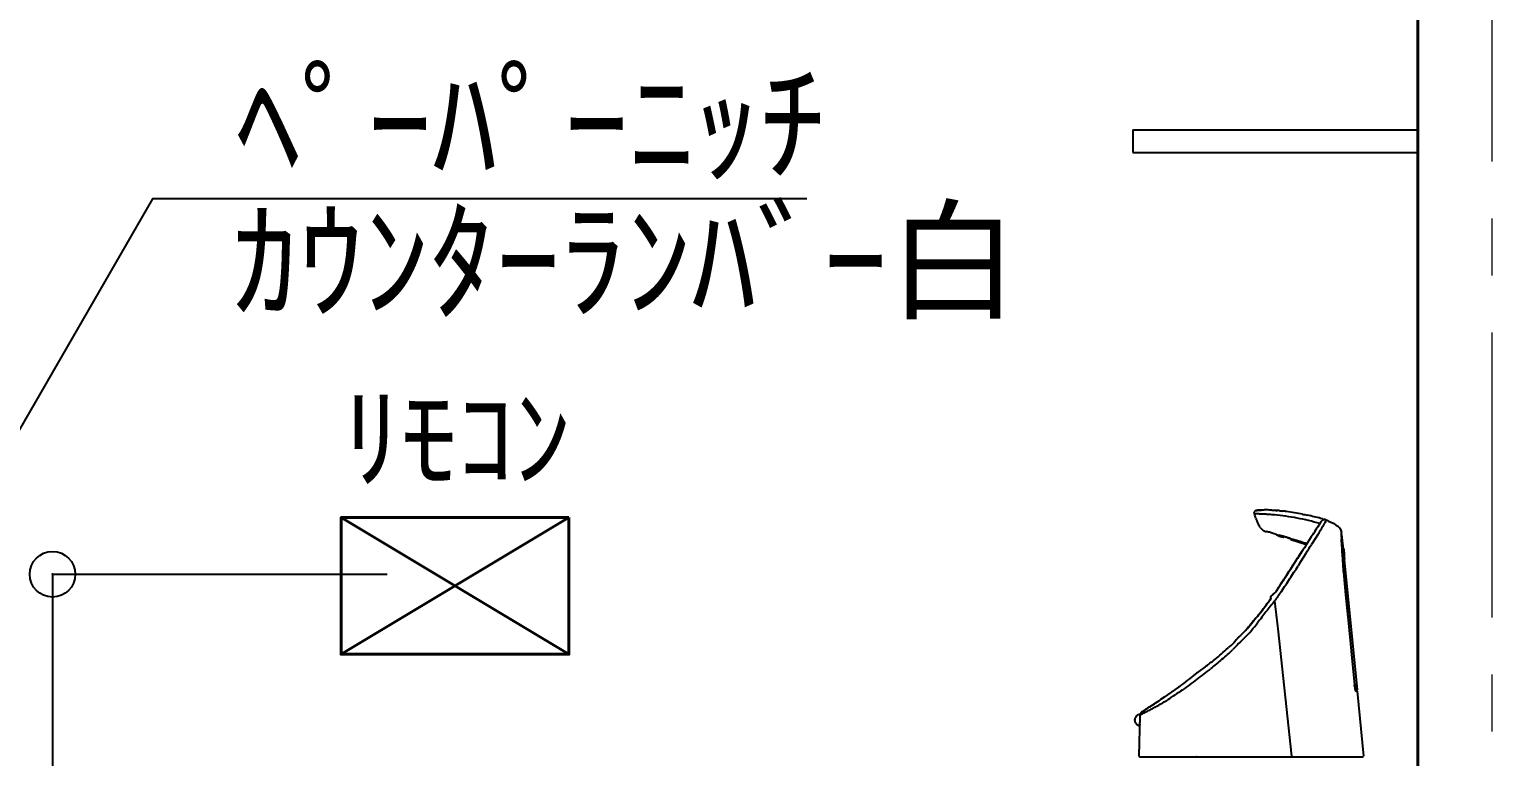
# Model space of a CAD drawing. Units: millimetres at full size, sheet at 1:50. Extents: x -31113 to 29332, y -20209 to 31249.
# Drawn here: x 2618 to 3902, y -347 to 292 of the extents above; entities that cross this region are included whole.
import ezdxf
from ezdxf.enums import TextEntityAlignment as Align

# ---------------------------------------------------------------- set-up
doc = ezdxf.new("R2010")
doc.units = ezdxf.units.MM
doc.header["$LTSCALE"] = 50
doc.header["$PDMODE"] = 32
doc.header["$PDSIZE"] = 40
doc.linetypes.add('CHAIN1', pattern=[8, 5, -1, 1, -1])
for name, color, linetype, lineweight in [('B-1_通り芯・通り番号', 1, 'CHAIN1', 18), ('B-2_柱(黄)', 4, 'Continuous', 9), ('B-3_仕上線(黄)', 3, 'Continuous', 40), ('B-A_文字', 7, 'Continuous', 25), ('B-F_寸法・方位', 7, 'Continuous', 25)]:
    doc.layers.add(name, color=color, linetype=linetype, lineweight=lineweight)
doc.styles.add('ＭＳ ゴシック', font='')
doc.styles.get('ＭＳ ゴシック').set_extended_font_data('MS Gothic')

msp = doc.modelspace()

# ---------------------------------------------------------------- linework, layer by layer
at = {"layer": 'B-1_通り芯・通り番号'}
msp.add_line((3901.86, 1625.37), (3901.86, -1846.71), dxfattribs=at)
at = {"layer": 'B-2_柱(黄)', "color": 7, "lineweight": 25}
for p, q in [((3586.86, 203.29), (3586.86, 183.29)), ((3586.86, 203.29), (3836.86, 203.29)), ((3586.86, 183.29), (3836.86, 183.29))]:
    msp.add_line(p, q, dxfattribs=at)
at = {"layer": 'B-3_仕上線(黄)'}
msp.add_line((3836.86, 1303.29), (3836.86, -1096.71), dxfattribs=at)
at = {"layer": 'B-A_文字'}
msp.add_lwpolyline([(3300.57, 142.84), (2726.47, 142.84), (2440.83, -351.91)], dxfattribs=at)
at = {"layer": 'B-F_寸法・方位', "color": 3, "lineweight": 40}
for p, q in [((2891.86, -136.9), (3091.86, -256.89)), ((2891.86, -256.89), (3091.86, -136.9))]:
    msp.add_line(p, q, dxfattribs=at)
at = {"layer": 'B-F_寸法・方位'}
for p, q in [((3693.39, -132.71), (3693.64, -133.66)), ((3713.33, -130.66), (3711.83, -130.6)), ((3713.46, -130.68), (3713.33, -130.66)), ((3713.57, -130.69), (3713.46, -130.68)), ((3713.57, -130.69), (3713.78, -130.71)), ((3713.88, -130.72), (3713.78, -130.71)), ((3714.26, -130.75), (3714.11, -130.74)), ((3714.49, -130.78), (3714.26, -130.75)), ((3714.73, -130.8), (3714.49, -130.78)), ((3714.96, -130.82), (3714.73, -130.8)), ((3715.19, -130.84), (3714.96, -130.82)), ((3715.43, -130.87), (3715.19, -130.84)), ((3715.66, -130.89), (3715.43, -130.87)), ((3753.45, -138.04), (3751.68, -137.6)), ((3752.62, -139.86), (3751.98, -140.62)), ((3752.62, -139.86), (3751.98, -140.62)), ((3713.01, -151.82), (3712.88, -151.78)), ((3714.98, -153.14), (3718.83, -154.21)), ((3717.29, -153.01), (3716.68, -152.83)), ((3717.9, -153.18), (3717.29, -153.01)), ((3718.5, -153.35), (3717.9, -153.18)), ((3719.11, -153.52), (3718.5, -153.35)), ((3743.49, -153.77), (3741.96, -156.16)), ((3745.03, -151.38), (3743.49, -153.77)), ((3749.53, -151.38), (3743.76, -160.56)), ((3745.03, -151.38), (3746.14, -149.66)), ((3769.94, -150.16), (3769.81, -150.16)), ((3769.82, -153.24), (3769.97, -155.65)), ((3769.82, -153.25), (3769.97, -155.67)), ((3770.09, -151.66), (3769.85, -151.66)), ((3770.09, -151.66), (3771.64, -167.3)), ((3722.95, -154.63), (3722.62, -154.53)), ((3723.13, -154.69), (3722.95, -154.63)), ((3723.2, -154.71), (3723.03, -154.65)), ((3723.31, -154.74), (3723.13, -154.69)), ((3723.37, -154.76), (3723.2, -154.71)), ((3723.49, -154.8), (3723.31, -154.74)), ((3723.54, -154.81), (3723.37, -154.76)), ((3723.67, -154.85), (3723.49, -154.8)), ((3723.54, -154.81), (3723.88, -154.92)), ((3723.84, -154.91), (3723.67, -154.85)), ((3724.02, -154.96), (3723.84, -154.91)), ((3724.05, -154.97), (3723.88, -154.92)), ((3724.2, -155.02), (3724.02, -154.96)), ((3724.22, -155.02), (3724.05, -154.97)), ((3724.38, -155.07), (3724.2, -155.02)), ((3724.39, -155.08), (3724.22, -155.02)), ((3724.56, -155.13), (3724.38, -155.07)), ((3724.56, -155.13), (3724.39, -155.08)), ((3724.74, -155.18), (3724.56, -155.13)), ((3724.74, -155.18), (3724.56, -155.13)), ((3725.53, -156.16), (3739.14, -160.57)), ((3735.84, -165.73), (3734.31, -168.12)), ((3735.37, -166.46), (3734.96, -167.09)), ((3735.77, -165.83), (3735.37, -166.46)), ((3736.18, -165.19), (3735.77, -165.83)), ((3737.37, -163.33), (3735.84, -165.73)), ((3738.9, -160.94), (3737.37, -163.33)), ((3739.75, -159.62), (3738.65, -161.34)), ((3740.43, -158.55), (3738.9, -160.94)), ((3741.96, -156.16), (3740.43, -158.55)), ((3769.97, -154.39), (3770.03, -155.26)), ((3770.03, -155.26), (3770.09, -156.13)), ((3770.09, -156.13), (3770.15, -157)), ((3770.15, -157), (3770.21, -157.88)), ((3770.54, -163.11), (3770.6, -163.54)), ((3771.9, -164.32), (3771.95, -165.06)), ((3771.9, -164.32), (3772.07, -165.58)), ((3771.95, -165.06), (3771.99, -165.8)), ((3729.72, -175.3), (3724.93, -182.73)), ((3731.69, -172.21), (3729.72, -175.3)), ((3731.25, -172.9), (3729.72, -175.3)), ((3732.78, -170.51), (3731.25, -172.9)), ((3734.12, -175.78), (3731.89, -179.25)), ((3733.48, -169.42), (3732.37, -171.15)), ((3734.31, -168.12), (3732.78, -170.51)), ((3734.26, -175.56), (3734.12, -175.78)), ((3734.56, -167.73), (3734.15, -168.36)), ((3734.26, -175.56), (3739.02, -168.07)), ((3734.96, -167.09), (3734.56, -167.73)), ((3770.95, -170.8), (3771.02, -171.24)), ((3771.03, -171.26), (3770.96, -170.82)), ((3771.04, -171.47), (3771.03, -171.26)), ((3772.28, -173.77), (3783.59, -288.16)), ((3772.32, -171.75), (3772.5, -173.01)), ((2638.59, -186.71), (2638.59, -1096.71)), ((2638.59, -186.71), (2932.46, -186.71)), ((3719.37, -191.23), (3718.67, -192.29)), ((3771.65, -184.8), (3781.42, -283.66)), ((3771.76, -184.85), (3781.52, -283.66)), ((3715.87, -196.51), (3715.59, -196.94)), ((3716.57, -195.45), (3716.29, -195.88)), ((3717.97, -193.34), (3717.27, -194.4)), ((3701.44, -216.92), (3700.41, -218.28)), ((3707.41, -208.79), (3706.87, -209.54)), ((3707.96, -208.04), (3707.01, -209.34)), ((3707.96, -208.04), (3707.41, -208.79)), ((3708.02, -207.95), (3707.96, -208.04)), ((3711.3, -210.11), (3711.24, -210.21)), ((3700.08, -218.71), (3698.37, -220.95)), ((3714.14, -234.56), (3726.14, -346.19)), ((3778.49, -254), (3781.42, -283.66)), ((3626.97, -285.77), (3614.44, -294.43)), ((3627.96, -285.08), (3626.97, -285.77)), ((3782.25, -288.16), (3782.22, -288.37)), ((3783.59, -288.16), (3782.25, -288.16)), ((3783.68, -289.16), (3782.32, -289.16)), ((3783.68, -289.16), (3789.29, -346.16)), ((3597.86, -305.44), (3597.75, -305.51)), ((3597.86, -305.44), (3598.07, -305.3)), ((3598.6, -304.96), (3598.07, -305.3)), ((3599.13, -304.61), (3598.6, -304.96)), ((3599.65, -304.27), (3599.13, -304.61)), ((3600.18, -303.92), (3599.65, -304.27)), ((3600.71, -303.57), (3600.18, -303.92)), ((3601.24, -303.22), (3600.71, -303.57)), ((3601.77, -302.88), (3601.24, -303.22)), ((3602.3, -302.53), (3601.77, -302.88)), ((3602.82, -302.18), (3602.3, -302.53)), ((3612.44, -295.77), (3611.79, -296.2)), ((3593.1, -310.6), (3592.09, -346.2)), ((3592.88, -318.17), (3592.86, -318.91)), ((3592.98, -314.55), (3592.92, -316.63)), ((3592.59, -346.71), (3788.79, -346.71))]:
    msp.add_line(p, q, dxfattribs=at)
at = {"layer": 'B-F_寸法・方位', "color": 3, "lineweight": 40}
msp.add_lwpolyline([(3091.86, -136.9), (2891.86, -136.9), (2891.86, -256.89), (3091.86, -256.89)], close=True, dxfattribs=at)
at = {"layer": 'B-F_寸法・方位'}
for points in [[(3714.11, -130.74), (3713.99, -130.73), (3713.88, -130.72)], [(3751.98, -140.62), (3750.59, -142.77), (3749.19, -144.92), (3747.8, -147.07), (3747.25, -147.93), (3746.69, -148.79), (3746.14, -149.66)], [(3751.98, -140.62), (3751.83, -140.84), (3751.69, -141.07), (3751.54, -141.29), (3751.4, -141.52), (3751.25, -141.74), (3751.1, -141.97), (3750.96, -142.19), (3750.81, -142.42), (3750.67, -142.64), (3750.52, -142.87)], [(3771.41, -164.01), (3771.45, -164.75), (3771.49, -165.5), (3771.54, -166.24), (3771.58, -166.98)], [(3771.99, -165.8), (3772.03, -166.55), (3772.08, -167.29)], [(3772.07, -165.58), (3772.12, -166.32), (3772.16, -167.06), (3772.21, -167.8), (3772.25, -168.55)], [(3770.96, -170.82), (3770.99, -171.55), (3771.03, -172.27), (3771.06, -173), (3771.09, -173.73)], [(3771.12, -177.41), (3771.14, -177.86), (3771.17, -178.32)], [(3771.17, -172.86), (3771.2, -173.02), (3771.22, -173.19), (3771.24, -173.35), (3771.27, -173.52), (3771.29, -173.68), (3771.32, -173.84), (3771.34, -174.01), (3771.36, -174.17), (3771.39, -174.33), (3771.41, -174.5)], [(3724.93, -182.73), (3723.28, -185.28), (3721.62, -187.83)], [(3771.64, -184.8), (3773.6, -204.58), (3775.56, -224.35)], [(3711.3, -210.11), (3711.59, -212.56), (3711.88, -215), (3712.16, -217.45), (3712.45, -219.89), (3712.73, -222.33), (3713.02, -224.78), (3713.3, -227.22), (3713.58, -229.67), (3713.86, -232.11), (3714.14, -234.56)], [(3597.54, -305.65), (3597.28, -305.82), (3597.01, -305.99), (3596.75, -306.16), (3596.49, -306.33), (3596.22, -306.51), (3595.97, -306.67), (3595.7, -306.84), (3595.43, -307.03), (3595.32, -307.09)], [(3610.74, -296.91), (3609.95, -297.44), (3609.16, -297.97), (3608.37, -298.5)], [(3593.11, -309.58), (3593.09, -310.08), (3592.98, -314.55)], [(3595.73, -308.89), (3595.47, -309.06), (3595.2, -309.24), (3594.94, -309.41), (3594.67, -309.58), (3594.41, -309.75), (3594.15, -309.92), (3593.89, -310.09), (3593.61, -310.27), (3593.37, -310.43), (3593.1, -310.6)]]:
    msp.add_lwpolyline(points, dxfattribs=at)
for centre, radius, start, end in [((3694.51, -132.27), 1.18, 166.84867, 177.30194), ((3694.36, -132.26), 1.03, 177.30194, 189.2598), ((3703.65, -130.75), 10.44, 189.2598, 190.04898), ((3695.19, -132.43), 1.88, 138.20271, 166.84867), ((3690.23, -133.12), 3.18, 7.45658, 10.04898), ((3694.5, -128.21), 5.52, 261.06467, 272.37811), ((3352.52, -242.69), 358.13, 17.04888, 17.72457), ((3694.84, -132.11), 1.41, 100.67897, 138.20271), ((3694.17, -128.59), 2.18, 280.67897, 284.45774), ((3692.16, -120.79), 10.23, 284.45774, 285.26265), ((3695.36, -148.89), 15.18, 88.25132, 92.37811), ((3647.66, 701.27), 833.27, 273.24734, 273.58125), ((3802.61, -2040.16), 1912.54, 93.12038, 93.22974), ((3735.32, -125.3), 42.28, 197.04888, 202.76811), ((3688.4, -376.7), 243.1, 87.99441, 88.25132), ((3687.82, -393.5), 259.91, 87.75412, 87.99441), ((3687.22, -408.58), 275, 87.29991, 87.75412), ((3707.15, -289.07), 158.85, 91.80374, 93.12038), ((3703.89, -197.26), 67.02, 89.43154, 93.58125), ((3686.86, -416.26), 282.68, 86.85804, 87.29991), ((3687.01, -413.63), 280.06, 85.96601, 86.85804), ((3703.85, -200.9), 70.66, 85.86973, 89.43154), ((3691.63, -348.08), 214.34, 84.80049, 85.96601), ((3718.3, -0.92), 129.84, 265.86973, 267.80863), ((3691.92, -344.85), 211.09, 79.27783, 84.80049), ((3960.55, 2065.07), 2209.57, 263.63657, 263.71517), ((3704.22, -262.41), 131.98, 82.39925, 83.71517), ((3695.87, -325), 195.12, 80.32261, 82.39925), ((3584.87, -975.93), 855.45, 79.8489, 80.32261), ((3691.05, -349.44), 215.76, 73.87449, 79.27783), ((4173.62, 1856.77), 2038.25, 257.59156, 257.65585), ((3825.06, 264.04), 407.82, 257.65585, 257.97717), ((3700.03, -323.01), 192.38, 76.20634, 77.97717), ((3371.04, -1663.08), 1572.26, 75.98965, 76.20634), ((3749.22, -135.81), 5.29, 310.08418, 311.86853), ((3754.6, -141.77), 2.77, 115.75347, 132.92762), ((3754.28, -141.46), 2.3, 127.75891, 131.86853), ((3744.86, -129.24), 13.1, 308.55201, 310.71737), ((3752.01, -137.55), 2.13, 310.71737, 323.98902), ((3758.3, -149.44), 11.29, 111.50132, 115.75347), ((3753.14, -138.63), 0.664, 22.72901, 62.18735), ((3753.29, -138.57), 0.501, 331.88641, 22.72901), ((3755.47, -142.25), 3.57, 98.0286, 111.50132), ((3755.33, -141.25), 2.55, 79.27845, 98.0286), ((3858.76, -197.4), 117.52, 151.04976, 151.90811), ((3753.52, -150.82), 12.29, 77.32635, 79.27845), ((3747.51, -135.86), 9.61, 331.04976, 341.51615), ((3757.8, -131.76), 7.24, 257.32635, 260.6388), ((3919.88, 162.4), 342.69, 241.54976, 241.79934), ((3799.2, -60.43), 89.28, 241.52332, 243.49681), ((3790.64, -78.63), 69.2, 241.79934, 243.03532), ((3780.23, -99.09), 46.24, 243.03532, 246.93941), ((3808.1, -42.57), 109.24, 243.49681, 245.10987), ((3705.23, -137.93), 9.64, 202.76811, 216.22487), ((3680.37, -156.14), 21.18, 30.08023, 36.22487), ((3704.78, -142), 7.03, 210.08023, 229.52173), ((3632.88, -226.24), 103.72, 48.1909, 49.52173), ((3701.84, -153.26), 4.33, 77.57895, 87.48512), ((3705.81, -135.21), 14.15, 257.57895, 260.61477), ((3698.06, -182.11), 33.38, 79.33068, 80.61477), ((3634.98, -516.94), 374.1, 79.21608, 79.33068), ((3699.08, -180.43), 31.54, 72.87434, 79.21608), ((3698.54, -182.17), 33.37, 66.87849, 72.87434), ((3695.78, -219.65), 69.99, 76.3828, 76.9035), ((3699.3, -180.06), 31.12, 63.20422, 66.63277), ((3702.81, -190.65), 40.15, 75.4751, 76.3828), ((4027.26, 983.57), 1178.08, 254.52938, 254.62178), ((3689.74, -198.99), 52.33, 61.1647, 63.20422), ((3629.9, -461.16), 320.3, 74.28193, 74.62178), ((3718.86, -153.83), 0.378, 298.19633, 331.85559), ((3718.9, -155.74), 2.22, 77.62498, 84.58382), ((3720.57, -146.4), 7.27, 258.95812, 260.66003), ((3718.34, -158.29), 4.83, 74.42063, 77.62498), ((3719.06, -155.56), 2.02, 74.52211, 80.66003), ((3810.74, 150.64), 317.61, 253.33234, 253.65115), ((3338.59, -1423.78), 1326.07, 73.23333, 73.30056), ((3797.75, 107.04), 272.12, 253.31894, 253.69105), ((3730.72, -142.19), 17, 327.27213, 331.09338), ((3752.87, -154.42), 8.3, 143.27216, 151.09338), ((3750.7, -152.79), 5.58, 130.10709, 143.27216), ((3746.03, -147.25), 1.66, 310.10709, 352.53467), ((3748.63, -147.59), 0.96, 157.672, 172.53467), ((3750.15, -148.22), 2.61, 152.17138, 157.672), ((3553.73, -28.48), 231.18, 327.88435, 330.57248), ((3756.99, -153.69), 13.09, 53.21275, 66.93941), ((3755.42, -156.1), 15.92, 54.04469, 65.10987), ((3893.97, 34.9), 220.03, 234.04469, 234.84786), ((3870.1, -2.42), 175.79, 233.21274, 233.75068), ((3707.04, -224.81), 99.98, 52.80488, 53.75068), ((3765.06, -148.17), 3.86, 35.92247, 54.84786), ((3765.16, -148.23), 3.84, 32.81579, 52.80488), ((3789.78, -130.26), 26.66, 215.92247, 218.68969), ((3798.52, -126.71), 35.86, 212.81579, 214.97928), ((3766.6, -148.82), 3.03, 10.27564, 38.68969), ((3770.07, -146.62), 1.14, 214.97928, 237.14633), ((3769.52, -141.09), 10.12, 269.5962, 270.60901), ((3769.21, -147.96), 0.463, 5.73516, 57.14633), ((3793.88, -143.87), 24.69, 190.27564, 193.835), ((3769.45, -151.87), 0.671, 17.80514, 77.88136), ((3769.63, -151.54), 0.33, 60.28524, 90.609), ((3757.08, -149.18), 12.64, 1.44401, 5.73516), ((3798.44, -150.07), 28.77, 181.1655, 183.75513), ((3804.92, -149.67), 35.26, 181.53614, 183.66964), ((3772.52, -148.79), 2.8, 181.44401, 200.67282), ((4276.77, -118.67), 508.14, 183.75513, 183.9018), ((4291.4, -118.47), 522.74, 183.66964, 183.81355), ((3769.67, -150.35), 0.246, 305.87385, 335.19708), ((3770.58, -150.96), 0.87, 143.16556, 151.45666), ((3785.33, -152.07), 15.48, 178.49214, 183.54074), ((3764.24, -148.51), 5.81, 345.03258, 346.20271), ((3761.05, -147.73), 9.09, 346.20271, 346.95056), ((3769.7, -150.3), 0.228, 323.16556, 354.03673), ((4005.62, -138.44), 236.19, 183.54074, 183.87195), ((3769.54, -150.29), 0.388, 335.19708, 354.06441), ((3718.84, -153.78), 0.432, 268.5568, 298.19633), ((3602.2, -548.83), 412.28, 73.01709, 73.23333), ((3705.35, -208.76), 56.92, 71.91223, 73.69105), ((3703.78, -213.99), 62.38, 72.02811, 73.65115), ((4432.85, 2112.01), 2375.21, 252.61159, 252.67433), ((3722.6, -161.7), 6.86, 70.31183, 71.8344), ((3723.32, -159.67), 4.71, 68.09431, 70.31183), ((3729.21, -145.02), 11.08, 248.09431, 249.58105), ((270.33, 2055.2), 4116.1, 327.06984, 327.33094), ((-2780.43, 4024.52), 7747.26, 327.11091, 327.24987), ((3725.24, -155.7), 0.313, 20.26967, 69.58105), ((3867.02, 298.2), 475.19, 252.67433, 252.98793), ((3634.89, -460.48), 318.21, 71.89528, 72.98793), ((3573.17, -649.26), 516.82, 71.22253, 71.89528), ((1745.32, 1096.65), 2361, 327.61074, 327.8261), ((171.49, -378.76), 3605.38, 3.42267, 3.54764), ((171.64, -379.18), 3605.26, 3.42983, 3.55471), ((3409.51, -182.68), 361.55, 3.51885, 3.93447), ((5097.16, -78.91), 1329.29, 183.51885, 183.63189), ((3319.35, -190.53), 451.91, 2.43358, 3.42983), ((3318.7, -190.53), 452.55, 2.42713, 3.42267), ((3769.11, -163.46), 1.48, 2.74248, 13.15075), ((3770.37, -163.24), 0.259, 0.2252, 31.44665), ((3771.23, -162.97), 0.653, 197.91473, 208.27719), ((3771.64, -163.24), 1, 180.2252, 188.47215), ((3771.64, -162.75), 1.12, 208.27719, 214.32816), ((3770.87, -164.54), 1.02, 47.67445, 80.95514), ((3770.91, -164.2), 0.536, 46.20138, 70.82832), ((3770.95, -164.16), 0.479, 18.74421, 46.20138), ((3770.71, -164.72), 1.26, 20.50694, 47.67445), ((3676.28, -176.95), 96.45, 7.16307, 7.5465), ((3790.27, -162.62), 18.44, 187.16307, 189.16812), ((4863.99, -104.86), 1093.6, 183.18366, 183.38001), ((2256.48, 766.95), 1752.75, 326.88944, 327.32745), ((4727.53, -130.82), 957.55, 182.42713, 182.6081), ((4726.25, -130.74), 956.26, 182.43358, 182.61466), ((8553.21, 43.45), 4787.19, 182.6081, 182.6443), ((8546.78, 43.73), 4780.77, 182.61466, 182.65088), ((3790.65, -170.3), 19.65, 183.39665, 185.43971), ((3771.45, -171.28), 0.454, 204.4785, 242.44257), ((3786.45, -170.7), 15.43, 185.43971, 188.04205), ((3501.66, -186.02), 269.71, 2.14917, 2.61198), ((4031.25, -163.32), 260.51, 183.09374, 183.91235), ((3992.54, -166.35), 221.7, 183.09463, 183.56308), ((4762.07, -138.72), 991.59, 182.14917, 182.27506), ((3771.65, -170.9), 0.884, 242.44257, 262.51159), ((4005.2, -165.23), 234.28, 183.14415, 183.97465), ((3771.51, -174.69), 0.106, 166.083, 244.49215), ((3771.83, -174.59), 0.429, 130.60457, 167.38597), ((3771.01, -174.57), 0.407, 346.08299, 10.17496), ((3772, -174.61), 0.514, 182.18354, 196.51726), ((3771.27, -171.19), 0.645, 294.51757, 315.08215), ((3772.11, -174.92), 0.865, 111.87282, 130.60457), ((3453.77, -185.7), 318.37, 2.96838, 3.37043), ((4940.63, -108.6), 1170.5, 182.96838, 183.07774), ((3771.47, -171.39), 0.359, 315.08214, 351.19852), ((3771.49, -173.23), 0.94, 288.5936, 305.83551), ((3771.2, -172.82), 1.44, 305.83551, 317.10997), ((3455.16, -185.94), 317.46, 2.96579, 3.36899), ((4937.85, -109.13), 1167.21, 182.96579, 183.07545), ((3449.64, -188.08), 323.2, 3.06939, 3.46533), ((3771.98, -173.54), 0.38, 317.10997, 338.48005), ((2928.62, -219.16), 845.13, 3.12594, 3.38002), ((3773.12, -174), 0.85, 148.83295, 158.48006), ((4994.82, -105.23), 1224.19, 183.06939, 183.17392), ((3771.92, -173.27), 0.554, 328.83295, 343.30054), ((3771.89, -173.26), 0.584, 343.30054, 357.0287), ((3773.37, -173.34), 0.897, 167.91062, 177.0287), ((3772.01, -173.05), 0.492, 347.91062, 4.47245), ((2241.58, 776.99), 1766.7, 326.50155, 327.11091), ((2137.87, 845.63), 1891.07, 326.50155, 327.06984), ((3955.13, -354.44), 286.74, 145.52091, 146.55132), ((3211.86, 143.9), 612.16, 325.63537, 326.88944), ((3551.5, -77.25), 202.9, 325.52091, 326.97706), ((3878.73, -173.43), 107.66, 183.56308, 184.52772), ((3914.84, -171.28), 143.83, 183.91235, 185.39504), ((3908.98, -171.92), 137.83, 183.97465, 185.38629), ((3713.34, -210.04), 6.54, 133.10354, 148.86897), ((3717.54, -214.24), 12.48, 129.00728, 137.76982), ((3731.88, -229.85), 33.67, 129.1398, 133.10354), ((3689.56, -179.69), 31.98, 309.00728, 312.43248), ((3702.17, -193.34), 13.4, 309.1398, 319.08034), ((3703.5, -194.95), 11.31, 312.43248, 330.18423), ((3701.92, -193.12), 13.74, 319.08034, 333.1662), ((3761.09, -227.95), 55.06, 146.50838, 150.18423), ((3740.38, -212.58), 29.37, 146.55132, 153.1662), ((3309.63, 77.04), 493.71, 325.03731, 325.63537), ((3370.12, 31.41), 414.05, 322.44669, 323.44794), ((3598.72, -136.63), 130.36, 322.76253, 324.39007), ((3126.43, 212.08), 717.4, 323.44794, 324.02583), ((4277.64, -670.22), 729.67, 140.91735, 141.86763), ((4166.28, -543.12), 567.75, 144.01633, 144.39007), ((3708.38, -207.17), 0.802, 168.20425, 207.01424), ((3709.16, -207.33), 1.6, 143.95012, 168.20425), ((3708.57, -207.16), 0.961, 148.86897, 235.40697), ((3708.66, -207.03), 1.12, 207.01424, 235.40696), ((3713.03, -210.15), 6.39, 137.76982, 143.95012), ((4433.27, -708.65), 877.37, 145.03731, 145.37385), ((3198.81, 178.07), 639.24, 319.99421, 320.68938), ((4285.81, -711.87), 765.62, 140.63392, 141.15291), ((3575.63, -137.76), 151.42, 319.54394, 322.83161), ((3988.57, -468.59), 381.5, 139.52459, 140.68938), ((3913.87, -406.72), 284.52, 139.23744, 140.63392), ((4269.48, -663.82), 719.3, 141.86763, 142.83161), ((3733.12, -293.87), 74.44, 136.31631, 138.87996), ((4248.78, -819.84), 811.1, 134.11418, 134.67642), ((3823.51, -380.2), 199.44, 134.41013, 136.31631), ((4293.03, -863.1), 868.97, 134.41084, 134.89495), ((3636.34, -189.14), 68.03, 314.41013, 319.99421), ((3639.14, -191.05), 64.71, 314.11418, 321.1529), ((3617.08, -173.11), 96.94, 314.41084, 319.54394), ((3579.93, -160.54), 128.02, 308.0023, 311.5051), ((3254.47, 207.26), 619.14, 311.5051, 312.22958), ((3591.16, -169.98), 117.45, 308.98795, 315.21056), ((3629.97, -206.81), 60.17, 311.56858, 312.20072), ((3657.61, -237.29), 19.02, 312.20072, 314.19991), ((3677.69, -257.95), 9.79, 128.38123, 134.19991), ((3648.71, -221.36), 36.89, 308.38123, 309.92643), ((3656.57, -230.74), 24.65, 309.92643, 313.77553), ((3646.57, -220.31), 39.1, 313.77553, 316.20296), ((4620.5, -1191.77), 1332.93, 134.89495, 135.21056), ((3623.33, -198.03), 71.29, 316.20296, 318.87995), ((3904.84, -615.83), 431.17, 126.19941, 127.6257), ((3556.52, -152.67), 152.86, 307.28814, 310.21445), ((3448.74, 7.37), 341.1, 306.19941, 308.0023), ((4040.31, -724.86), 596.43, 128.98794, 130.21445), ((5771.3, -2980.47), 3443.69, 128.34658, 128.49101), ((4062.81, -820.77), 689.93, 127.6257, 128.34658), ((4018.88, -800.57), 643.03, 125.78696, 126.48292), ((3468.58, -37.18), 298.03, 305.78696, 307.28814), ((2998.38, 614.98), 1098.43, 303.75043, 304.11461), ((3627.8, -315.71), 25.12, 122.12409, 125.77139), ((3442.64, -26.22), 322.09, 302.92294, 304.26759), ((3852, -627.06), 404.95, 123.19805, 124.26759), ((4574.33, -1551.68), 1577.22, 126.48292, 126.76666), ((2968.22, -375.69), 818.39, 6.32237, 6.45651), ((4034.82, -255.13), 255, 186.4241, 186.75073), ((3995.11, -259.73), 214.92, 186.39362, 186.71057), ((3943.38, -265.95), 162.92, 186.75073, 187.26195), ((3812.88, -282.1), 31.45, 186.32237, 189.81262), ((3921.29, -268.41), 140.6, 186.71057, 187.19507), ((3795.97, -284.74), 14.32, 187.26196, 189.94753), ((3793.68, -284.52), 11.97, 187.19507, 189.82127), ((3758.51, -291.31), 23.71, 8.32602, 9.94753), ((3762.56, -289.91), 19.61, 8.21741, 9.82127), ((3816.62, -282.1), 35.02, 188.21741, 189.12354), ((3821.36, -282.11), 39.81, 188.32602, 189.30062), ((3783.36, -287.44), 1.33, 189.12354, 212.67076), ((3783.67, -288.28), 1.61, 189.30062, 213.04471), ((3782.13, -302.77), 14.06, 88.09338, 89.91413), ((3782.71, -285.31), 3.41, 268.09338, 275.59887), ((3783.11, -289.42), 0.723, 67.33877, 95.59887), ((3782.66, -286.97), 1.79, 283.73924, 291.7776), ((3783.05, -289.37), 0.671, 17.76205, 77.87384), ((3783.2, -288.32), 0.334, 291.7776, 332.96366), ((3783.32, -289.03), 0.285, 27.05499, 80.80739), ((3783.21, -289.19), 0.468, 24.8503, 67.33877), ((3781.99, -289.7), 1.77, 17.76051, 27.05499), ((3596.14, -310.03), 2.79, 133.10013, 152.08894), ((3597.51, -311.19), 4.63, 123.28026, 139.59016), ((3526.75, -235.88), 98.77, 313.10013, 313.64122), ((3588.43, -297.29), 11.98, 302.7758, 303.45709), ((3794.74, -611.67), 364.05, 123.07148, 123.28026), ((3604.55, -321.69), 17.27, 122.98441, 123.45709), ((3610.08, -330.77), 26.16, 115.28852, 123.26092), ((3620.65, -312.1), 25.11, 170.40702, 171.5432), ((3597.2, -308.13), 1.33, 149.16361, 170.40702), ((3587.92, -302.59), 9.49, 329.16361, 332.16708), ((3598.78, -308.32), 2.79, 133.25014, 152.16708), ((3525.06, -229.96), 104.8, 313.25014, 313.75883), ((3597.07, -301.8), 3.5, 295.96241, 306.89093), ((3547.14, -197.56), 121.17, 295.28852, 297.01238), ((3601.39, -307.57), 3.7, 116.54447, 126.89093), ((3599.01, -302.79), 1.64, 296.54447, 319.49872), ((3601.8, -305.18), 2.04, 121.03807, 139.49872), ((3614.47, -326.24), 26.61, 118.42994, 121.03807), ((3597.64, -295.14), 8.75, 298.42994, 306.35518), ((3518.6, -141.58), 184, 297.01238, 298.14634), ((3066.08, 513.66), 976.57, 303.34081, 303.75043), ((3005.92, 605.11), 1086.04, 303.34081, 303.51647), ((3541.23, -183.88), 136.03, 298.14634, 299.68017), ((3339.17, 101.94), 482.52, 303.51647, 303.91184), ((3464.96, -50.05), 290.07, 299.68017, 300.72996), ((3599.21, -276.03), 23.77, 301.91651, 305.77139), ((3542.23, -180.04), 138.85, 300.72996, 302.92294), ((3592.76, -314.63), 4.32, 160.97933, 199.1563), ((3594.58, -315.25), 6.24, 147.3884, 160.97933), ((3594.01, -314.19), 5.64, 199.1563, 228.83546), ((3594.14, -314.97), 5.72, 132.58958, 147.3884), ((3592.79, -313.5), 3.73, 108.78986, 132.58958), ((3592.77, -315.61), 3.76, 228.83546, 250.11314), ((3595.85, -307.09), 12.81, 250.11314, 256.4197), ((3595.09, -320.26), 10.87, 100.52769, 108.78986), ((3585.42, -308.95), 7.85, 347.8389, 351.48149), ((3588.04, -309.51), 5.17, 347.83403, 355.09065), ((3617.65, -313.78), 24.74, 170.32553, 171.48149), ((3595.41, -310.15), 2.22, 158.29949, 175.09065), ((3594.57, -309.84), 1.33, 149.04102, 170.32553), ((3598.66, -311.44), 5.73, 151.74394, 158.29949), ((3585.4, -304.34), 9.37, 329.04102, 332.08894), ((3596.33, -310.19), 3.08, 139.59016, 151.74394), ((3588.05, -307.25), 7.85, 347.91085, 351.5432), ((3592.74, -346.06), 0.665, 191.45361, 256.8161), ((3788.91, -346.32), 0.335, 291.77841, 332.94512), ((3642.75, -347.36), 0.671, 103.01219, 134.86906), ((3788.37, -344.98), 1.79, 283.73301, 291.77841)]:
    msp.add_arc(centre, radius, start, end, dxfattribs=at)
msp.add_point((2638.59, -186.71), dxfattribs=at)

# ---------------------------------------------------------------- texts
at = {"layer": 'B-A_文字', "style": 'ＭＳ ゴシック'}
for s, p in [('ﾍﾟｰﾊﾟｰﾆｯﾁ', (2799.39, 141.37)), ('ｶｳﾝﾀｰﾗﾝﾊﾞｰ白', (2796.85, 21))]:
    msp.add_text(s, height=84.31, dxfattribs=at).set_placement(p, align=Align.BOTTOM_LEFT)
at = {"layer": 'B-F_寸法・方位', "color": 4, "style": 'ＭＳ ゴシック'}
msp.add_text('ﾘﾓｺﾝ', height=73.31, dxfattribs=at).set_placement((2893.81, -125.58), align=Align.BOTTOM_LEFT)

doc.saveas('drawing.dxf')
